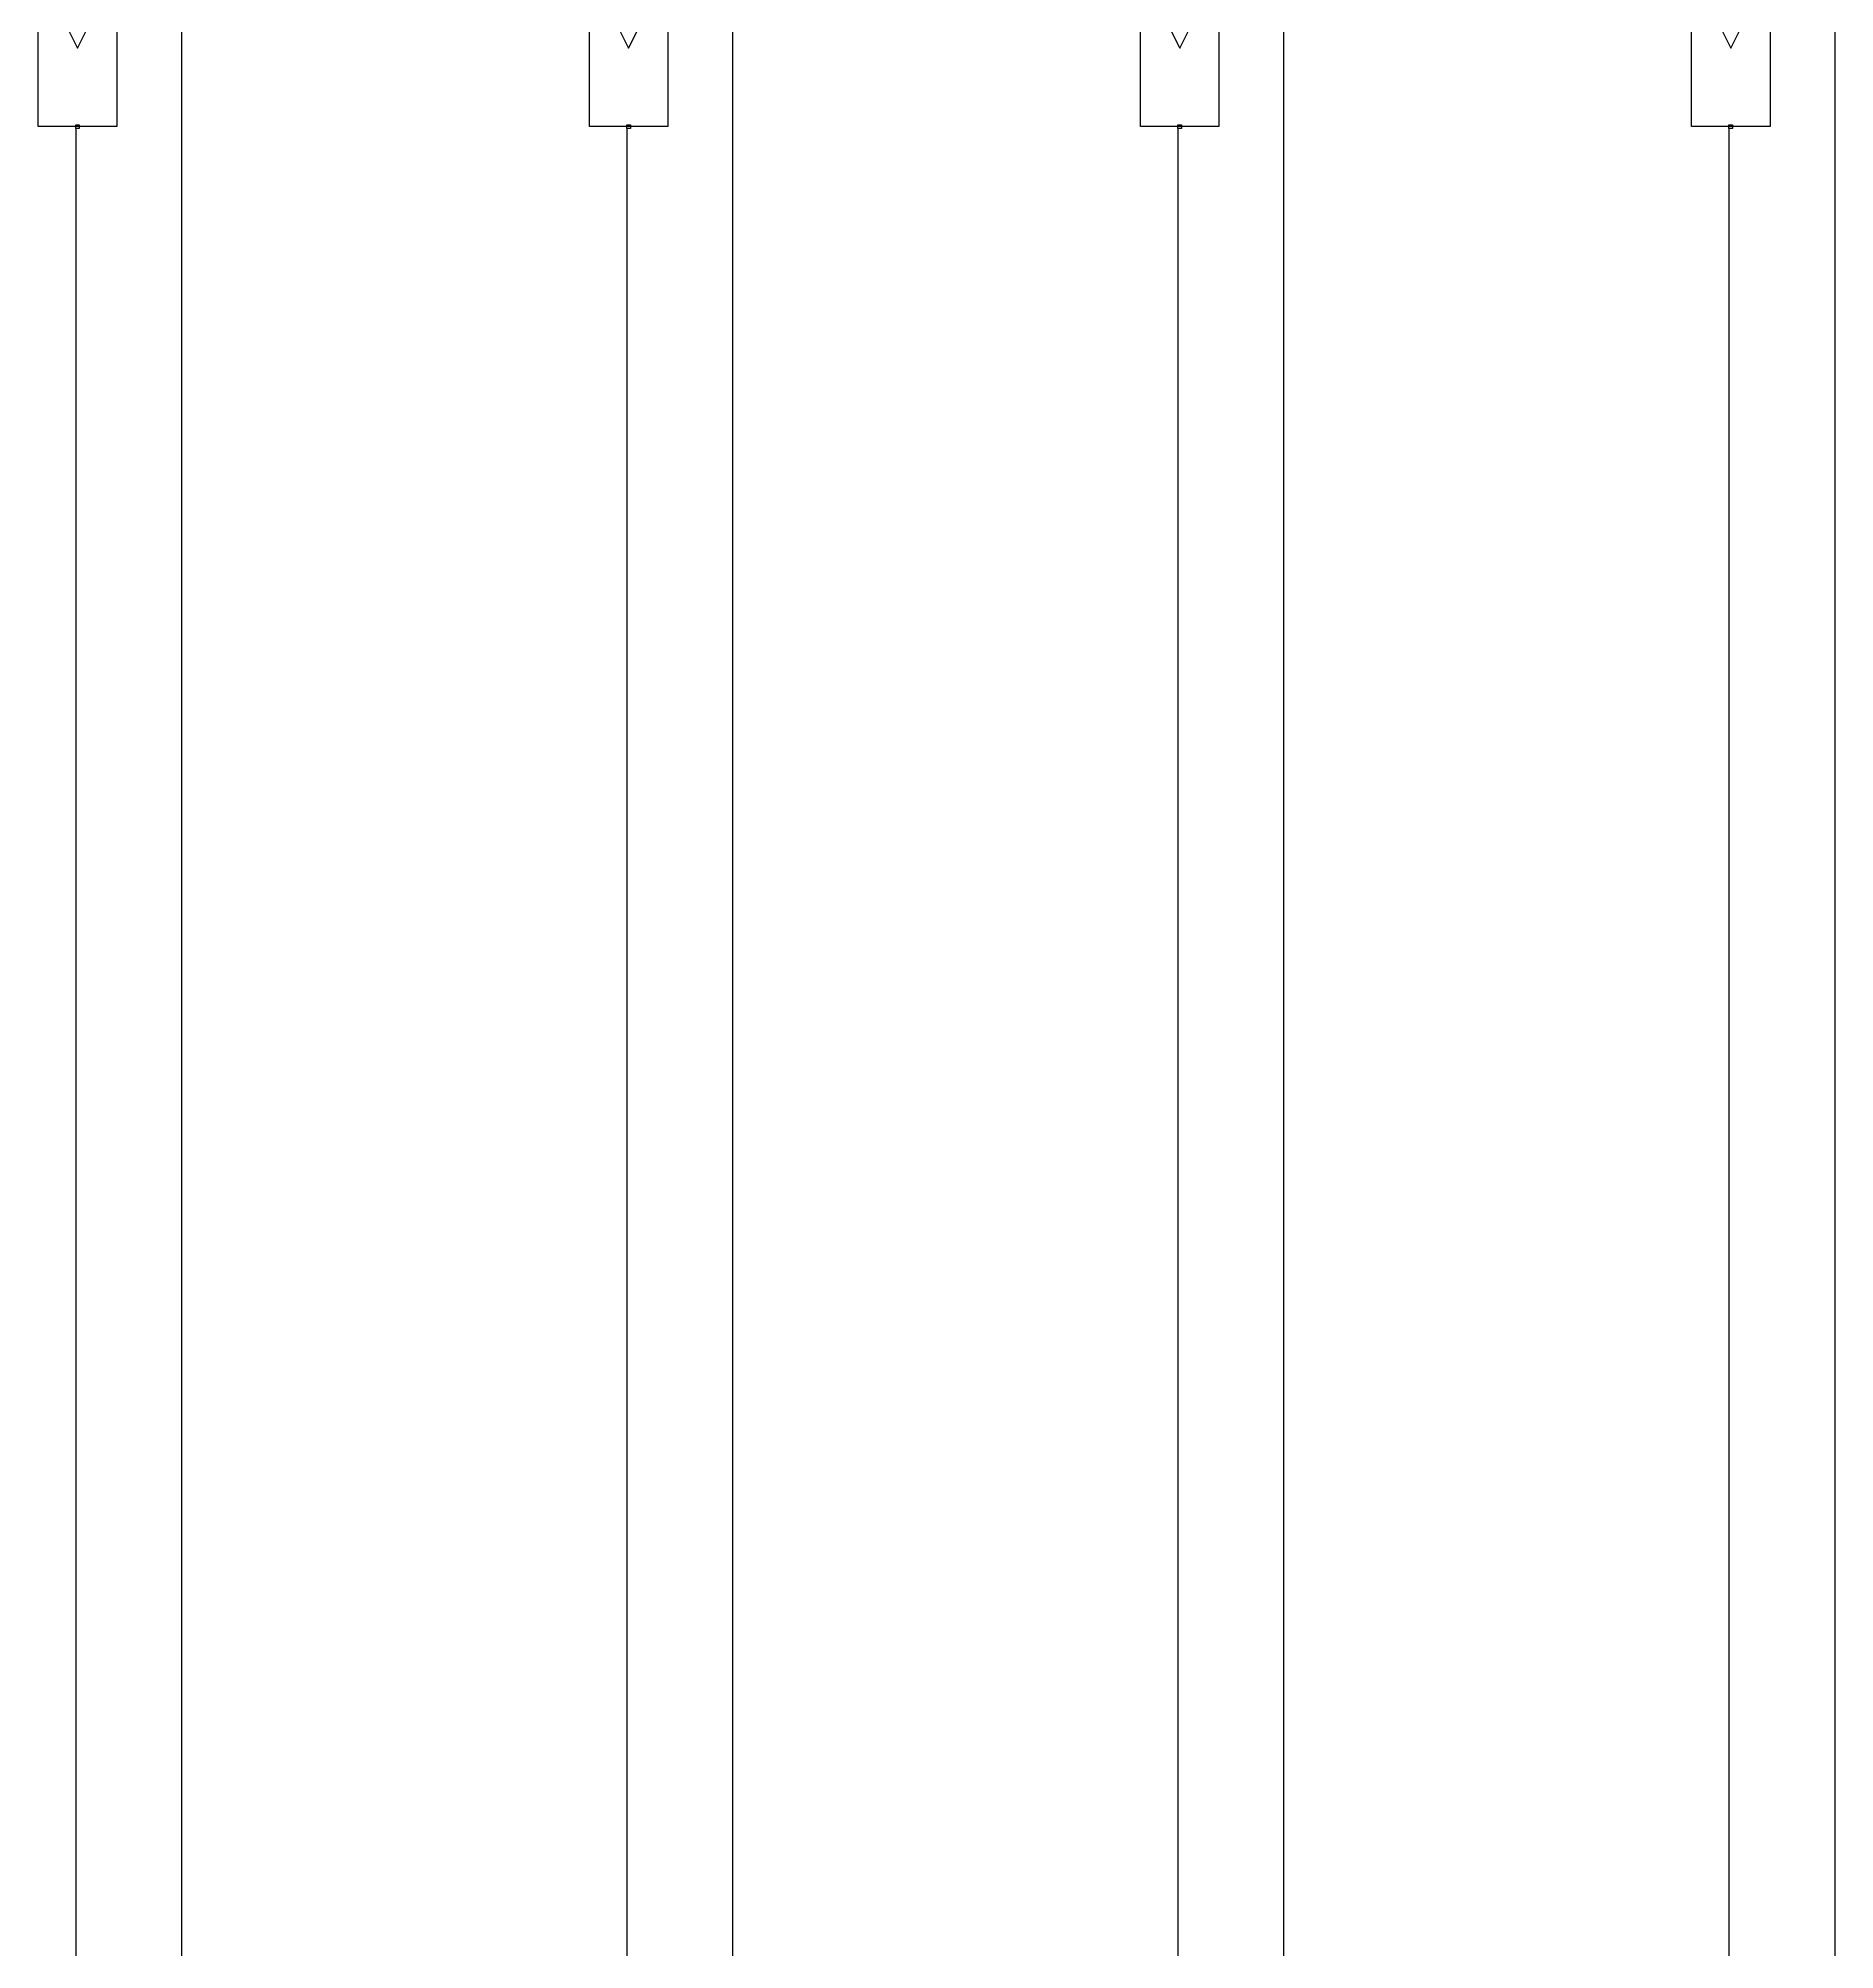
# Model space of a CAD drawing. Header units: inches. Extents: x 4 to 127, y -3 to 89.
# Drawn here: x 35.6 to 58.49, y 39.89 to 64.26 of the extents above; entities that cross this region are included whole.
import ezdxf

# ---------------------------------------------------------------- set-up
doc = ezdxf.new("R2010")
doc.units = ezdxf.units.IN
doc.header["$MEASUREMENT"] = 0
for name, color, linetype in [('GRY_20AWG', 9, 'Continuous'), ('SYMS', 7, 'Continuous'), ('WHT_12AWG', 7, 'Continuous')]:
    doc.layers.add(name, color=color, linetype=linetype)
doc.styles.add('WD', font='romans.shx')

# ---------------------------------------------------------------- blocks, each defined once
blk = doc.blocks.new('HT0_01')
for p, q in [((-0.0625, 0.0625), (0.0625, 0.0625)), ((-0.0625, -0.0625), (-0.0625, 0.0625)), ((0.0625, 0.0625), (0.0625, -0.0625)), ((0.0625, -0.0625), (-0.0625, -0.0625))]:
    blk.add_line(p, q)
at = {"style": 'WD', "flags": 1}
for tag, p in [('X4TERM01', (-0.0625, 0)), ('X2TERM01', (0, 0.0625)), ('X1TERM01', (0.0625, 0)), ('X8TERM01', (0, -0.0625))]:
    blk.add_attdef(tag, p, '', height=0.01, dxfattribs=at)
blk = doc.blocks.new('PVM')
at = {"color": 5}
for p, q in [((2, 1), (1, 0.5)), ((1, 0.5), (2, 0))]:
    blk.add_line(p, q, dxfattribs=at)
blk.add_lwpolyline([(0, 1), (2, 1), (2, 0), (0, 0)], close=True, dxfattribs=at)
at = {"layer": 'SYMS', "color": 5, "xscale": 0.3699338068975089, "yscale": 0.3699338068975089, "zscale": 0.3699338068975089}
for p in [(0, 0.5), (2, 0.5)]:
    blk.add_blockref('HT0_01', p, dxfattribs=at)
at = {"color": 5, "char_height": 0.065, "attachment_point": 1}
for s, insert, rotation in [('+', (1.625, 0.883), 180), ('-', (1.57, 0.067), 90)]:
    blk.add_mtext_dynamic_manual_height_columns(s, width=0.09892, gutter_width=0.325, heights=[0], dxfattribs=dict(at, insert=insert, rotation=rotation))

msp = doc.modelspace()

# ---------------------------------------------------------------- linework, layer by layer
at = {"layer": 'GRY_20AWG', "color": 1}
for p, q in [((36.075, 63.108), (36.075, 26.628)), ((43.098, 63.108), (43.098, 26.628)), ((50.121, 63.108), (50.121, 26.628)), ((57.143, 63.108), (57.143, 26.628))]:
    msp.add_line(p, q, dxfattribs=at)
at = {"layer": 'WHT_12AWG', "color": 1}
for p, q in [((37.422, 73.525), (37.422, 25.727)), ((44.445, 73.525), (44.445, 25.727)), ((51.468, 73.525), (51.468, 25.727)), ((58.491, 73.525), (58.491, 25.727))]:
    msp.add_line(p, q, dxfattribs=at)

# ---------------------------------------------------------------- block references
at = {"layer": 'SYMS', "rotation": 90}
for p in [(36.598, 63.131), (43.621, 63.131), (50.644, 63.131), (57.666, 63.131)]:
    msp.add_blockref('PVM', p, dxfattribs=at)

doc.saveas('drawing.dxf')
